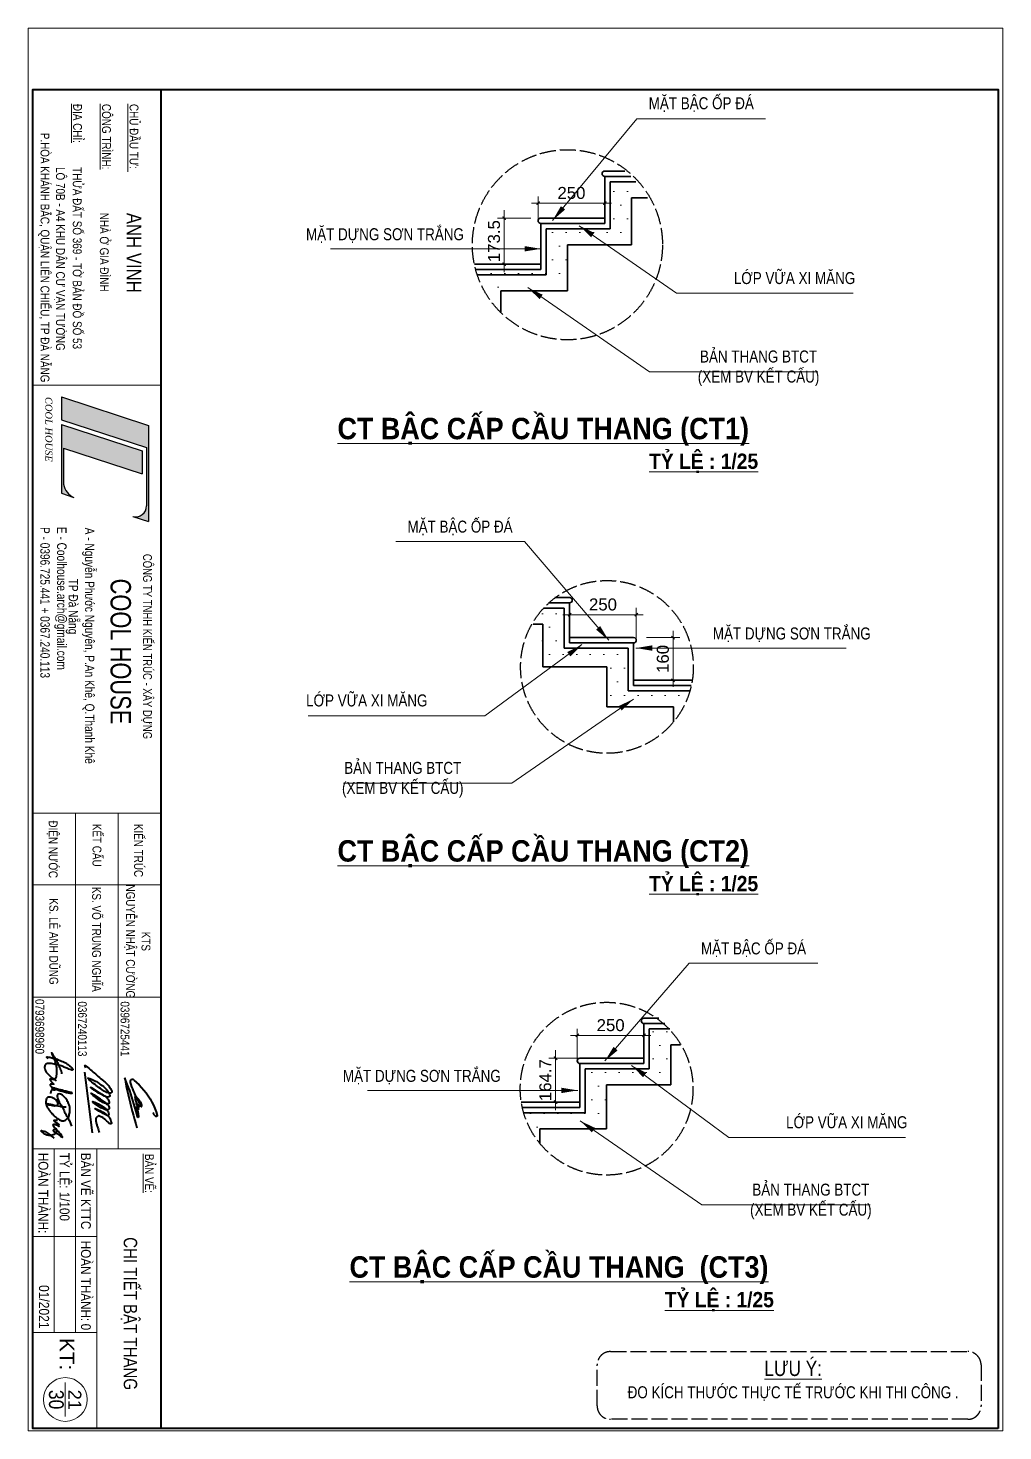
# Model space of a CAD drawing. Header units: inches. Extents: x 921646 to 2157952, y -92667 to 262089.
# Drawn here: x 2009736 to 2024350, y 18063 to 39087 of the extents above; entities that cross this region are included whole.
import ezdxf
from ezdxf.enums import TextEntityAlignment as Align

# ---------------------------------------------------------------- set-up
doc = ezdxf.new("R2010")
doc.units = ezdxf.units.IN
doc.header["$MEASUREMENT"] = 0
doc.linetypes.add('ACAD_ISO02W100', pattern=[15, 12, -3])
doc.layers.get('0').update_dxf_attribs({"lineweight": 9})
doc.layers.get('DEFPOINTS').update_dxf_attribs({"lineweight": 9})
for name, color, linetype, lineweight in [('01-WALL', 10, 'Continuous', 35), ('13 TRICH DAN', 134, 'Continuous', 9), ('13-VATDUNG', 104, 'Continuous', 13), ('15 TEXT', 134, 'Continuous', 15), ('16 TRICH CHI TIET', 100, 'ACAD_ISO02W100', 25), ('Cp Net Dam 0.25', 4, 'Continuous', 25), ('Cp Net Manh 0.15', 8, 'Continuous', 15), ('Cp Net Thep 0.40', 2, 'Continuous', 40), ('Cp Text 0.15', 3, 'Continuous', 15), ('dim', 252, 'Continuous', 9), ('HATCH', 244, 'Continuous', 0)]:
    doc.layers.add(name, color=color, linetype=linetype, lineweight=lineweight)
doc.layers.add('02-TEXT', color=7, linetype='Continuous')
doc.styles.add('C', font='VHARIAL.TTF')
doc.styles.add('CHU', font='arial.ttf')
doc.styles.add('IN', font='VHARIAL.TTF')
doc.styles.add('kt', font='VHELVCN.TTF')
doc.styles.add('Text', font='VKORIN.TTF')
doc.dimstyles.new('@20', dxfattribs={"dimtxt": 200, "dimasz": 100, "dimexe": 100, "dimexo": 0, "dimgap": 100, "dimtad": 1, "dimdec": 0, "dimlfac": 0.2, "dimzin": 9, "dimdsep": 46, "dimtxsty": 'CHU', "dimblk": 'ARCHTICK', "dimcen": 0.09, "dimdle": 100, "dimclrd": 251, "dimclre": 251, "dimclrt": 7, "dimadec": 0, "dimazin": 0, "dimtfac": 1, "dimtdec": 0, "dimtix": 1, "dimtofl": 0, "dimtmove": 2, "dimatfit": 3, "dimfxl": 500, "dimtolj": 1, "dimtzin": 0, "dimlwd": 13, "dimlwe": 13, "dimarcsym": 0})
doc.dimstyles.new('VJC25', dxfattribs={"dimtxt": 180, "dimasz": 120, "dimexe": 100, "dimexo": 0, "dimgap": 60, "dimtad": 1, "dimdec": 0, "dimlfac": 0.25, "dimzin": 9, "dimdsep": 46, "dimtxsty": 'CHU', "dimblk": 'ARCHTICK', "dimcen": 0.09, "dimdle": 100, "dimclrd": 251, "dimclre": 251, "dimclrt": 3, "dimadec": 0, "dimazin": 0, "dimtfac": 1, "dimtdec": 0, "dimtix": 1, "dimtmove": 2, "dimatfit": 3, "dimfxl": 400, "dimfxlon": 1, "dimtolj": 1, "dimtzin": 0, "dimlwd": 13, "dimlwe": 13, "dimarcsym": 0})

# ---------------------------------------------------------------- blocks, each defined once
blk = doc.blocks.new('_ArchTick')
at = {"layer": 'dim', "const_width": 0.15}
blk.add_lwpolyline([(0.2, 0.2), (-0.2, -0.2)], dxfattribs=at)
blk = doc.blocks.new('*D496')
at = {"layer": 'DEFPOINTS', "color": 0, "transparency": 16777216}
for p in [(2018969, 23991), (2017969, 23608), (2018969, 23648)]:
    blk.add_point(p, dxfattribs=at)
at = {"layer": 'dim', "color": 251, "lineweight": 13, "transparency": 16777216}
for p, q in [((2017869, 23991), (2019069, 23991)), ((2017969, 23608), (2017969, 24091)), ((2018969, 23648), (2018969, 24091))]:
    blk.add_line(p, q, dxfattribs=at)
at = {"layer": 'dim', "color": 251, "lineweight": 13, "transparency": 16777216, "xscale": 120, "yscale": 120, "zscale": 120, "rotation": 180}
blk.add_blockref('_ArchTick', (2017969, 23991), dxfattribs=at)
at = {"layer": 'dim', "color": 251, "lineweight": 13, "transparency": 16777216, "xscale": 120, "yscale": 120, "zscale": 120}
blk.add_blockref('_ArchTick', (2018969, 23991), dxfattribs=at)
at = {"layer": 'dim', "color": 3, "transparency": 16777216, "insert": (2018469, 24143), "char_height": 180, "attachment_point": 5, "style": 'CHU'}
blk.add_mtext('\\A1;250', dxfattribs=at)
blk = doc.blocks.new('*D497')
at = {"layer": 'DEFPOINTS', "color": 0, "transparency": 16777216}
for p in [(2018009, 23648), (2017643, 22992), (2018009, 22992)]:
    blk.add_point(p, dxfattribs=at)
at = {"layer": 'dim', "color": 251, "lineweight": 13, "transparency": 16777216}
for p, q in [((2017643, 23648), (2017643, 23768)), ((2018009, 23648), (2017543, 23648)), ((2017643, 23648), (2017643, 22992)), ((2018009, 22992), (2017543, 22992)), ((2017643, 22992), (2017643, 22872))]:
    blk.add_line(p, q, dxfattribs=at)
at = {"layer": 'dim', "color": 251, "lineweight": 13, "transparency": 16777216, "xscale": 120, "yscale": 120, "zscale": 120}
for p, rotation in [((2017643, 23648), 270), ((2017643, 22992), 90)]:
    blk.add_blockref('_ArchTick', p, dxfattribs=dict(at, rotation=rotation))
at = {"layer": 'dim', "color": 3, "transparency": 16777216, "insert": (2017491, 23320), "char_height": 180, "width": 380.01, "attachment_point": 5, "rotation": 90, "style": 'CHU'}
blk.add_mtext('\\A1;164.7', dxfattribs=at)
blk = doc.blocks.new('*D498')
at = {"layer": 'DEFPOINTS', "color": 0, "transparency": 16777216}
for p in [(2018381, 36463), (2017381, 36204), (2018381, 36240)]:
    blk.add_point(p, dxfattribs=at)
at = {"layer": 'dim', "color": 251, "lineweight": 13, "transparency": 16777216}
for p, q in [((2017281, 36463), (2018481, 36463)), ((2017381, 36204), (2017381, 36563)), ((2018381, 36240), (2018381, 36563))]:
    blk.add_line(p, q, dxfattribs=at)
at = {"layer": 'dim', "color": 251, "lineweight": 13, "transparency": 16777216, "xscale": 120, "yscale": 120, "zscale": 120, "rotation": 180}
blk.add_blockref('_ArchTick', (2017381, 36463), dxfattribs=at)
at = {"layer": 'dim', "color": 251, "lineweight": 13, "transparency": 16777216, "xscale": 120, "yscale": 120, "zscale": 120}
blk.add_blockref('_ArchTick', (2018381, 36463), dxfattribs=at)
at = {"layer": 'dim', "color": 3, "transparency": 16777216, "insert": (2017881, 36615), "char_height": 180, "attachment_point": 5, "style": 'CHU'}
blk.add_mtext('\\A1;250', dxfattribs=at)
blk = doc.blocks.new('*D499')
at = {"layer": 'DEFPOINTS', "color": 0, "transparency": 16777216}
for p in [(2016873, 36240), (2017421, 36240), (2017421, 35548)]:
    blk.add_point(p, dxfattribs=at)
at = {"layer": 'dim', "color": 251, "lineweight": 13, "transparency": 16777216}
for p, q in [((2017273, 36240), (2016773, 36240)), ((2016873, 36240), (2016873, 36360)), ((2016873, 35548), (2016873, 36240)), ((2017273, 35548), (2016773, 35548)), ((2016873, 35548), (2016873, 35428))]:
    blk.add_line(p, q, dxfattribs=at)
at = {"layer": 'dim', "color": 251, "lineweight": 13, "transparency": 16777216, "xscale": 120, "yscale": 120, "zscale": 120}
for p, rotation in [((2016873, 36240), 270), ((2016873, 35548), 90)]:
    blk.add_blockref('_ArchTick', p, dxfattribs=dict(at, rotation=rotation))
at = {"layer": 'dim', "color": 3, "transparency": 16777216, "insert": (2016721, 35894), "char_height": 180, "attachment_point": 5, "rotation": 90, "style": 'CHU'}
blk.add_mtext('\\A1;173.5', dxfattribs=at)
blk = doc.blocks.new('Khung Ht dep')
at = {"layer": 'HATCH'}
h = blk.add_hatch(color=256, dxfattribs=at)
h.dxf.hatch_style = 1
h.paths.add_polyline_path([(9412, 2369), (9878, 2369), (10440, 4098), (11626, 4098, -0.508984), (11842, 3821), (11946, 4142), (9989, 4142)])
h.paths.add_polyline_path([(9972, 2369), (11370, 2369), (11453, 2625, -0.262638), (11186, 2413), (10452, 2413), (10971, 4009), (10505, 4009)], flags=17)
for p, q in [((9173, 4392), (9173, 1792)), ((17870, 4392), (17870, 1792)), ((19329, 4392), (19329, 1792)), ((21612, 4392), (21612, 1792)), ((24693, 4392), (24693, 1792)), ((17870, 3525), (24693, 3525)), ((24693, 3092), (30380, 3092)), ((17870, 2658), (24693, 2658))]:
    blk.add_line(p, q)
at = {"ltscale": 100}
blk.add_line((29447, 2449), (30135, 2449), dxfattribs=at)
blk.add_circle((29791, 2449), 445, dxfattribs=at)
at = {"layer": 'Cp Net Dam 0.25'}
for p, q in [((9412, 2369), (9989, 4142)), ((9878, 2369), (10440, 4098)), ((9972, 2369), (10505, 4009)), ((9989, 4142), (11946, 4142)), ((10440, 4098), (11626, 4098)), ((10452, 2413), (10971, 4009)), ((10505, 4009), (10971, 4009)), ((11842, 3821), (11946, 4142)), ((11370, 2369), (11453, 2625)), ((9412, 2369), (9878, 2369)), ((9972, 2369), (11370, 2369)), ((10452, 2413), (11186, 2413))]:
    blk.add_line(p, q, dxfattribs=at)
for centre, radius, start, end in [((11633, 3881), 217, 344.0217, 91.9232), ((11131, 2756), 347, 278.9949, 337.8578)]:
    blk.add_arc(centre, radius, start, end, dxfattribs=at)
at = {"layer": 'Cp Net Thep 0.40', "color": 106}
blk.add_line((3162, 4392), (30380, 4392), dxfattribs=at)
at = {"layer": 'Cp Net Thep 0.40'}
for p, q in [((23878, 4271), (23946, 4297)), ((23946, 4297), (24016, 4319)), ((24016, 4319), (24019, 4320)), ((24019, 4320), (24021, 4320)), ((24021, 4320), (24024, 4319)), ((24024, 4319), (24027, 4318)), ((24024, 4275), (24029, 4283)), ((24027, 4318), (24030, 4317)), ((24029, 4283), (24033, 4291)), ((24030, 4317), (24032, 4315)), ((24032, 4315), (24034, 4313)), ((24033, 4291), (24037, 4299)), ((24034, 4313), (24036, 4310)), ((24036, 4310), (24037, 4308)), ((24037, 4308), (24037, 4305)), ((24037, 4305), (24038, 4302)), ((24038, 4302), (24037, 4299)), ((23395, 3950), (23448, 4000)), ((23448, 4000), (23503, 4048)), ((23503, 4048), (23560, 4093)), ((23560, 4093), (23620, 4135)), ((23620, 4135), (23682, 4174)), ((23682, 4174), (23746, 4209)), ((23746, 4209), (23811, 4242)), ((23785, 3996), (23767, 3989)), ((23803, 4003), (23785, 3996)), ((23822, 4008), (23803, 4003)), ((23811, 4242), (23878, 4271)), ((23822, 4008), (23819, 4007)), ((23825, 4008), (23822, 4008)), ((23827, 4008), (23825, 4008)), ((23830, 4006), (23827, 4008)), ((23832, 4005), (23830, 4006)), ((23834, 4002), (23832, 4005)), ((23835, 4000), (23834, 4002)), ((23834, 3991), (23835, 3994)), ((23836, 3997), (23835, 4000)), ((23835, 3994), (23836, 3997)), ((23959, 4230), (23967, 4233)), ((23967, 4233), (23976, 4236)), ((23976, 4236), (23984, 4240)), ((23984, 4240), (23991, 4245)), ((23991, 4245), (23999, 4250)), ((23999, 4250), (24006, 4255)), ((24006, 4255), (24012, 4262)), ((24012, 4262), (24019, 4268)), ((24019, 4268), (24024, 4275)), ((23288, 3823), (23286, 3813)), ((23286, 3813), (23287, 3803)), ((23287, 3803), (23290, 3793)), ((23292, 3833), (23288, 3823)), ((23290, 3793), (23295, 3785)), ((23297, 3842), (23292, 3833)), ((23295, 3785), (23302, 3777)), ((23297, 3842), (23345, 3897)), ((23302, 3777), (23310, 3771)), ((23310, 3771), (23319, 3767)), ((23381, 3709), (23315, 3683)), ((23319, 3767), (23329, 3765)), ((23329, 3765), (23339, 3765)), ((23339, 3765), (23349, 3767)), ((23345, 3897), (23395, 3950)), ((23349, 3767), (23391, 3781)), ((23447, 3734), (23381, 3709)), ((23391, 3781), (23432, 3797)), ((23422, 3690), (23507, 3708)), ((23432, 3797), (23473, 3813)), ((23513, 3758), (23447, 3734)), ((23473, 3813), (23514, 3830)), ((23507, 3708), (23593, 3727)), ((23580, 3781), (23513, 3758)), ((23514, 3830), (23555, 3847)), ((23555, 3847), (23595, 3865)), ((23647, 3804), (23580, 3781)), ((23593, 3727), (23678, 3747)), ((23595, 3865), (23635, 3884)), ((23634, 3876), (23633, 3874)), ((23633, 3874), (23634, 3872)), ((23635, 3879), (23634, 3877)), ((23634, 3877), (23634, 3876)), ((23634, 3872), (23634, 3871)), ((23634, 3871), (23635, 3869)), ((23635, 3884), (23641, 3887)), ((23641, 3887), (23635, 3879)), ((23635, 3869), (23636, 3868)), ((23636, 3868), (23637, 3867)), ((23637, 3867), (23639, 3866)), ((23639, 3866), (23640, 3866)), ((23640, 3866), (23642, 3866)), ((23641, 3887), (23675, 3903)), ((23646, 3894), (23641, 3887)), ((23642, 3866), (23660, 3867)), ((23642, 3866), (23644, 3866)), ((23659, 3909), (23646, 3894)), ((23714, 3825), (23647, 3804)), ((23672, 3923), (23659, 3909)), ((23660, 3867), (23678, 3869)), ((23686, 3936), (23672, 3923)), ((23675, 3903), (23714, 3923)), ((23678, 3869), (23696, 3872)), ((23678, 3747), (23763, 3768)), ((23701, 3949), (23686, 3936)), ((23696, 3872), (23714, 3877)), ((23717, 3960), (23701, 3949)), ((23714, 3923), (23753, 3944)), ((23714, 3877), (23731, 3882)), ((23782, 3846), (23714, 3825)), ((23733, 3971), (23717, 3960)), ((23731, 3882), (23748, 3889)), ((23750, 3980), (23733, 3971)), ((23748, 3889), (23765, 3896)), ((23767, 3989), (23750, 3980)), ((23753, 3944), (23792, 3965)), ((23763, 3768), (23848, 3789)), ((23765, 3896), (23772, 3900)), ((23769, 3896), (23768, 3895)), ((23768, 3895), (23768, 3893)), ((23768, 3893), (23768, 3892)), ((23768, 3892), (23768, 3891)), ((23768, 3891), (23769, 3890)), ((23772, 3900), (23769, 3896)), ((23769, 3890), (23769, 3889)), ((23769, 3889), (23770, 3888)), ((23770, 3888), (23772, 3887)), ((23772, 3900), (23781, 3905)), ((23773, 3902), (23772, 3900)), ((23772, 3887), (23773, 3887)), ((23778, 3908), (23773, 3902)), ((23773, 3887), (23774, 3887)), ((23774, 3887), (23775, 3887)), ((23775, 3887), (23777, 3887)), ((23777, 3887), (23787, 3891)), ((23783, 3913), (23778, 3908)), ((23781, 3905), (23797, 3914)), ((23849, 3866), (23782, 3846)), ((23787, 3919), (23783, 3913)), ((23793, 3924), (23787, 3919)), ((23787, 3891), (23798, 3895)), ((23792, 3965), (23830, 3987)), ((23798, 3929), (23793, 3924)), ((23797, 3914), (23812, 3924)), ((23803, 3934), (23798, 3929)), ((23798, 3895), (23808, 3899)), ((23809, 3938), (23803, 3934)), ((23808, 3899), (23818, 3904)), ((23815, 3943), (23809, 3938)), ((23812, 3924), (23826, 3936)), ((23821, 3947), (23815, 3943)), ((23818, 3904), (23828, 3908)), ((23827, 3951), (23821, 3947)), ((23826, 3936), (23840, 3948)), ((23834, 3954), (23827, 3951)), ((23828, 3908), (23839, 3913)), ((23830, 3987), (23832, 3989)), ((23832, 3989), (23834, 3991)), ((23835, 3955), (23834, 3954)), ((23836, 3955), (23835, 3955)), ((23837, 3956), (23836, 3955)), ((23838, 3955), (23837, 3956)), ((23838, 3900), (23837, 3899)), ((23837, 3899), (23837, 3898)), ((23837, 3898), (23837, 3897)), ((23837, 3897), (23837, 3897)), ((23837, 3897), (23837, 3896)), ((23837, 3896), (23838, 3895)), ((23839, 3955), (23838, 3955)), ((23843, 3904), (23838, 3900)), ((23838, 3900), (23838, 3900)), ((23838, 3895), (23839, 3894)), ((23838, 3895), (23838, 3895)), ((23840, 3954), (23839, 3955)), ((23839, 3913), (23849, 3918)), ((23839, 3894), (23840, 3894)), ((23841, 3953), (23840, 3954)), ((23840, 3948), (23841, 3949)), ((23840, 3894), (23841, 3894)), ((23841, 3952), (23841, 3953)), ((23841, 3951), (23841, 3952)), ((23841, 3950), (23841, 3951)), ((23841, 3949), (23841, 3950)), ((23841, 3894), (23857, 3900)), ((23841, 3894), (23842, 3894)), ((23847, 3908), (23843, 3904)), ((23852, 3912), (23847, 3908)), ((23848, 3789), (23933, 3811)), ((23849, 3918), (23859, 3923)), ((23917, 3885), (23849, 3866)), ((23857, 3916), (23852, 3912)), ((23862, 3920), (23857, 3916)), ((23857, 3900), (23874, 3906)), ((23859, 3923), (23869, 3928)), ((23867, 3924), (23862, 3920)), ((23872, 3928), (23867, 3924)), ((23869, 3928), (23878, 3934)), ((23877, 3931), (23872, 3928)), ((23874, 3906), (23891, 3911)), ((23882, 3935), (23877, 3931)), ((23878, 3934), (23888, 3939)), ((23887, 3938), (23882, 3935)), ((23892, 3942), (23887, 3938)), ((23888, 3939), (23898, 3945)), ((23891, 3911), (23908, 3916)), ((23898, 3945), (23892, 3942)), ((23908, 3916), (23926, 3920)), ((23985, 3903), (23917, 3885)), ((23926, 3920), (23943, 3924)), ((23933, 3811), (24017, 3834)), ((23943, 3924), (23960, 3927)), ((23960, 3927), (23978, 3930)), ((23978, 3930), (23996, 3932)), ((24054, 3920), (23985, 3903)), ((23996, 3932), (24013, 3934)), ((24013, 3934), (24031, 3935)), ((24017, 3834), (24102, 3857)), ((24031, 3935), (24049, 3936)), ((24049, 3936), (24051, 3936)), ((24051, 3936), (24052, 3935)), ((24052, 3935), (24054, 3935)), ((24054, 3935), (24055, 3933)), ((24055, 3921), (24054, 3920)), ((24055, 3933), (24057, 3932)), ((24056, 3923), (24055, 3921)), ((24057, 3925), (24056, 3923)), ((24057, 3932), (24057, 3930)), ((24057, 3930), (24058, 3928)), ((24058, 3926), (24057, 3925)), ((24058, 3928), (24058, 3926)), ((24102, 3857), (24186, 3882)), ((24186, 3882), (24270, 3907)), ((23315, 3683), (23250, 3657)), ((23250, 3657), (23336, 3673)), ((23336, 3673), (23422, 3690)), ((23140, 2839), (24368, 2993))]:
    blk.add_line(p, q, dxfattribs=at)
at = {"layer": 'Cp Net Thep 0.40', "color": 106, "flags": 128}
blk.add_lwpolyline([(30380, 21415), (30380, 1792), (3162, 1792), (3162, 21415)], close=True, dxfattribs=at)
at = {"layer": 'Cp Net Thep 0.40'}
for points, knots in [([(23048, 2865), (23027, 2855), (22967, 2827), (23089, 2961), (23141, 3026), (23235, 3131), (23301, 3212), (23365, 3283), (23407, 3328), (23451, 3358), (23487, 3381), (23521, 3395), (23561, 3395), (23568, 3339), (23546, 3285), (23502, 3202), (23420, 3102), (23362, 3014), (23226, 2858), (23293, 3025), (23338, 3094), (23401, 3184), (23458, 3266), (23532, 3317), (23579, 3355), (23637, 3358), (23649, 3299), (23615, 3216), (23554, 3120), (23507, 3035), (23410, 2909), (23518, 3089), (23577, 3172), (23623, 3262), (23682, 3316), (23722, 3336), (23757, 3349), (23789, 3323), (23776, 3272), (23749, 3197), (23690, 3105), (23495, 2886), (23657, 3127), (23724, 3218), (23777, 3295), (23829, 3335), (23885, 3357), (23912, 3305), (23897, 3260), (23876, 3200), (23828, 3122), (23678, 2900), (23820, 3214), (23906, 3293), (23963, 3333), (24034, 3335), (23994, 3240), (23959, 3185), (23849, 2992), (23925, 3183), (23976, 3254), (24039, 3333), (24101, 3366), (24142, 3383), (24187, 3393), (24190, 3353), (24150, 3318), (24111, 3267), (24064, 3217), (24041, 3171), (24013, 3123), (24050, 3090), (24084, 3061), (24143, 3072), (24204, 3086), (24264, 3106), (24315, 3128), (24348, 3136), (24364, 3141)], [0, 0, 0, 0, 51.710473, 147.461102, 304.551356, 404.767039, 546.940695, 624.788455, 689.478259, 731.080875, 784.561777, 815.459374, 843.390665, 888.114665, 947.720955, 1025.419846, 1169.483132, 1311.324045, 1427.165376, 1532.24979, 1636.747447, 1723.463988, 1850.957465, 1937.328975, 1988.752564, 2035.817621, 2074.578669, 2138.526707, 2310.868321, 2393.623073, 2474.71882, 2623.349347, 2707.399684, 2840.695322, 2906.201923, 2943.287014, 2977.221315, 3009.00854, 3044.265978, 3119.745514, 3247.13431, 3428.959357, 3621.362754, 3725.903667, 3830.193707, 3882.172824, 3930.050327, 3980.285684, 4014.172464, 4073.273477, 4165.999081, 4325.177942, 4566.136162, 4687.47574, 4728.64301, 4781.585804, 4834.609694, 4950.479045, 5086.399486, 5189.656801, 5331.497266, 5415.50268, 5481.733535, 5534.311929, 5562.397061, 5589.820556, 5622.057586, 5719.025691, 5783.787922, 5823.887591, 5879.16188, 5920.709372, 5954.25218, 6012.052625, 6082.250546, 6148.662441, 6199.929772, 6249.335308, 6249.335308, 6249.335308, 6249.335308]), ([(22867, 2100), (22864, 2097), (22858, 2090), (22847, 2081), (22839, 2075), (22827, 2069), (22829, 2088), (22829, 2106), (22833, 2132), (22838, 2164), (22853, 2205), (22868, 2269), (22905, 2354), (22938, 2448), (22993, 2518), (23032, 2569), (23062, 2593), (23087, 2604), (23098, 2587), (23086, 2543), (23057, 2485), (23023, 2402), (22993, 2317), (22978, 2236), (22962, 2172), (22963, 2126), (22957, 2089), (22970, 2064), (22977, 2039), (23005, 2035), (23033, 2026), (23069, 2031), (23134, 2049), (23191, 2119), (23259, 2174), (23273, 2227), (23264, 2262), (23221, 2268), (23168, 2282), (23096, 2278), (23019, 2274), (22922, 2245), (22868, 2227), (22721, 2158), (22812, 2211), (22876, 2258), (22984, 2308), (23068, 2353), (23137, 2368), (23173, 2375)], [0, 0, 0, 0, 13.195619, 28.067532, 40.387153, 47.476101, 58.9671, 78.072193, 111.927883, 133.823251, 175.228045, 243.170918, 332.158683, 452.221605, 537.075219, 601.082379, 639.224936, 658.085394, 668.241482, 690.301471, 787.641594, 866.303336, 957.879981, 1058.626494, 1113.601905, 1154.367944, 1197.553444, 1218.470011, 1241.195908, 1268.27687, 1293.377523, 1329.913768, 1376.025481, 1492.001749, 1592.984356, 1625.868514, 1653.4531, 1687.775156, 1742.133602, 1823.505494, 1897.55924, 1978.965745, 2101.574383, 2188.932234, 2200.956226, 2378.325866, 2453.964839, 2553.606175, 2663.097111, 2663.097111, 2663.097111, 2663.097111]), ([(23318, 2270), (23312, 2263), (23294, 2241), (23284, 2203), (23279, 2167), (23277, 2149), (23281, 2133), (23296, 2142), (23310, 2150), (23328, 2162), (23346, 2182), (23363, 2193), (23384, 2226), (23383, 2190), (23384, 2173), (23382, 2153), (23387, 2140), (23402, 2140), (23417, 2153), (23444, 2168), (23480, 2238), (23514, 2330), (23543, 2455), (23561, 2511), (23566, 2613), (23546, 2546), (23539, 2496), (23507, 2400), (23493, 2310), (23464, 2230), (23453, 2195), (23450, 2166), (23466, 2198), (23477, 2210), (23486, 2229), (23507, 2244), (23500, 2220), (23499, 2205), (23499, 2187), (23497, 2166), (23524, 2165), (23543, 2149), (23563, 2149), (23573, 2149)], [0, 0, 0, 0, 26.407278, 83.542263, 114.557292, 134.094803, 142.102859, 153.635787, 172.54052, 194.993385, 219.064193, 248.1547, 270.915111, 288.901392, 318.971016, 336.948775, 345.260726, 356.167164, 375.249038, 405.052406, 444.709346, 604.36234, 713.243198, 797.769891, 850.740331, 877.165884, 947.835109, 1033.18455, 1164.79583, 1225.648147, 1282.282785, 1284.827302, 1303.35697, 1333.459371, 1357.161168, 1370.367698, 1383.615977, 1406.029269, 1424.40626, 1439.160992, 1459.190605, 1487.209139, 1516.083468, 1516.083468, 1516.083468, 1516.083468]), ([(23849, 2468), (23848, 2450), (23846, 2407), (23834, 2311), (23813, 2221), (23790, 2129), (23790, 2102), (23779, 2066), (23796, 2089), (23797, 2116), (23811, 2165), (23821, 2217), (23816, 2260), (23808, 2296), (23773, 2305), (23740, 2290), (23708, 2271), (23685, 2239), (23666, 2207), (23647, 2169), (23642, 2131), (23641, 2089), (23672, 2065), (23714, 2055), (23764, 2055), (23824, 2060), (23872, 2101), (23939, 2137), (23995, 2199), (24064, 2256), (24094, 2318), (24131, 2370), (24129, 2425), (24098, 2479), (24041, 2526), (23950, 2540), (23849, 2547), (23756, 2509), (23674, 2467), (23619, 2409), (23577, 2360), (23572, 2282), (23671, 2285), (23744, 2327), (23825, 2373), (23906, 2422), (23990, 2450), (24061, 2499), (24127, 2535), (24185, 2560), (24221, 2571), (24232, 2574)], [0, 0, 0, 0, 56.382115, 126.371781, 290.429567, 345.042978, 388.331159, 402.812357, 412.95854, 446.446507, 498.45499, 556.956879, 605.198074, 631.136176, 658.44799, 699.558755, 736.098491, 770.286992, 814.997954, 849.236833, 896.182136, 930.171878, 966.094488, 1003.277065, 1060.292638, 1114.454223, 1179.656623, 1242.127489, 1341.032841, 1427.878598, 1508.614689, 1546.863637, 1614.569899, 1659.230534, 1732.047856, 1825.694893, 1931.818664, 2030.794185, 2122.24595, 2205.45075, 2267.989042, 2319.690373, 2390.946317, 2490.466257, 2591.541033, 2666.186819, 2775.547166, 2850.773912, 2924.987818, 3002.149058, 3037.826421, 3037.826421, 3037.826421, 3037.826421]), ([(24118, 2293), (24118, 2278), (24118, 2256), (24119, 2204), (24154, 2243), (24167, 2275), (24181, 2302), (24213, 2330), (24174, 2280), (24204, 2261), (24217, 2289), (24227, 2301), (24241, 2332), (24225, 2311), (24221, 2295), (24210, 2270), (24206, 2241), (24200, 2218), (24208, 2192), (24233, 2209), (24261, 2227), (24281, 2251), (24310, 2289), (24304, 2248), (24309, 2230), (24308, 2204), (24330, 2202), (24346, 2219), (24364, 2244), (24386, 2279), (24409, 2317), (24435, 2351), (24452, 2369), (24463, 2400), (24426, 2377), (24404, 2361), (24373, 2334), (24348, 2318), (24337, 2296), (24338, 2272), (24359, 2260), (24382, 2246), (24403, 2218), (24419, 2178), (24427, 2136), (24422, 2093), (24409, 2054), (24388, 2017), (24359, 1988), (24349, 1958), (24321, 1956), (24333, 1989), (24339, 2018), (24355, 2062), (24380, 2104), (24409, 2138), (24442, 2178), (24461, 2206), (24475, 2226)], [0, 0, 0, 0, 50.939403, 76.354963, 108.065557, 148.865754, 195.223711, 204.727523, 250.89264, 261.806989, 290.897027, 311.535171, 331.987888, 343.220508, 366.940765, 390.794433, 420.92424, 452.558432, 468.406064, 479.882438, 525.579601, 572.000511, 593.932623, 619.737879, 646.259923, 665.383245, 681.327226, 699.021732, 732.034368, 776.102594, 821.727815, 865.557545, 897.588151, 913.164859, 930.334687, 984.118384, 1021.783966, 1048.983309, 1069.640366, 1094.648763, 1110.765692, 1136.712801, 1176.107308, 1212.717527, 1267.039898, 1302.177495, 1339.941354, 1390.949997, 1427.119215, 1464.273112, 1473.856247, 1496.44566, 1534.430774, 1579.520005, 1629.757525, 1682.283947, 1712.727011, 1785.309544, 1785.309544, 1785.309544, 1785.309544])]:
    blk.add_open_spline(points, degree=3, knots=knots, dxfattribs=at)
at = {"layer": 'Cp Text 0.15', "color": 7}
for p, q in [((26480, 1792), (26480, 3092)), ((28430, 3092), (28430, 1792)), ((24693, 2659), (28430, 2659)), ((24693, 2226), (28430, 2226))]:
    blk.add_line(p, q, dxfattribs=at)
at = {"layer": 'DEFPOINTS', "ltscale": 100}
blk.add_lwpolyline([(30430, 1692), (30430, 21515), (1912, 21515), (1912, 1692)], close=True, dxfattribs=at)
at = {"ltscale": 100, "style": 'IN', "width": 0.85}
blk.add_text('30', height=300, dxfattribs=at).set_placement((29991, 2117, -32416), align=Align.RIGHT)
at = {"layer": 'Cp Net Manh 0.15', "insert": (9412, 2185), "char_height": 140.72, "width": 1957.54, "attachment_point": 1, "rotation": 359.9996, "style": 'kt'}
blk.add_mtext('\\pxqd;{\\fTimes New Roman|b0|i1|c0|p18;COOL HOUSE}', dxfattribs=at)
at = {"layer": 'Cp Text 0.15', "color": 7, "ltscale": 100, "style": 'IN'}
for s, height, width, p in [('%%ub¶n vÏ:', 180, 0.8, (24799, 4069)), ('ANH VINH', 304.2, 0.8, (5669, 3694, -32416)), ('KIÕN TRóC', 180, 0.8, (18088, 3849)), ('%%uchñ ®Çu t\xad: ', 180, 0.8, (3455, 3756)), ('%%Uc«ng tr×nh:', 180, 0.8, (3455, 3196)), ('nhµ ë gia ®×nh', 180, 0.8, (5667, 3152, -32416)), ('KÕT CÊU', 180, 0.8, (18088, 3003)), ('b¶n vÏ KTTC', 200, 0.85, (24776, 2768)), ('HOµN THµNH:', 200, 0.85, (26564, 2768)), ('%%U®Þa chØ:', 180, 0.8, (3455, 2609)), ('thöa ®Êt sè 369 - tê b¶n ®å sè 53', 180, 0.8, (4741, 2602, -32416)), ('tû lÖ: 1/100', 200, 0.85, (24776, 2335)), ('l« 70b - a4 khu d©n c\xad v¹n t\xadêng ', 180, 0.8, (4738, 2260, -32416)), ('§IÖN N¦íC', 180, 0.8, (18020, 2113)), ('p.hßa kh¸nh b¾c, quËn liªn chiÓu, tp ®µ n½ng', 180, 0.8, (4041, 1946, -32416)), ('hoµn thµnh:', 200, 0.85, (24776, 1902))]:
    blk.add_text(s, height=height, dxfattribs=dict(at, width=width)).set_placement(p)
at = {"layer": 'Cp Text 0.15', "color": 8, "style": 'Text', "width": 0.8}
for s, height, p in [('COÂNG TY TNHH KIEÁN TRUÙC - XAÂY DÖÏNG', 180.23, (12602, 4030)), ('COOL HOUSE', 415.3, (13104, 3369)), ('A - Nguyeãn Phöôùc Nguyeân, P.An Kheâ, Q.Thanh Kheâ', 192.25, (12069, 2849)), ('TP Ñaø Naüng', 192.25, (13105, 2516)), ('E - Coolhouse.arch@gmail.com', 192.25, (12052, 2282)), ('P - 0396.725.441 + 0367.240.113', 192.25, (12055, 1941))]:
    blk.add_text(s, height=height, dxfattribs=at).set_placement(p)
at = {"layer": 'Cp Text 0.15', "color": 7, "ltscale": 100, "style": 'IN', "width": 0.8}
for s, p in [('kts', (20478, 3999)), ('NGUYÔN NHËT C¦êNG', (20478, 3685)), ('0396725441', (22258, 3573)), ('ks. Vâ TRUNG NGHÜA', (20436, 2995)), ('0367240113', (22258, 2706)), ('ks. L£ ANH DòNG', (20481, 2124)), ('0793698960', (22210, 1840))]:
    blk.add_text(s, height=180, dxfattribs=at).set_placement(p, align=Align.CENTER)
at = {"layer": 'Cp Text 0.15', "color": 7, "ltscale": 100, "style": 'IN', "width": 0.85}
for s, height, p in [('0', 200, (28382, 2768)), ('01/2021', 206.1, (28349, 1914))]:
    blk.add_text(s, height=height, dxfattribs=at).set_placement(p, align=Align.RIGHT)
at = {"layer": 'Cp Text 0.15', "color": 7, "ltscale": 100, "style": 'IN'}
blk.add_text('Kt:', height=300, dxfattribs=at).set_placement((28868, 2335), align=Align.CENTER)
blk = doc.blocks.new('*D500')
at = {"layer": 'DEFPOINTS', "color": 0, "transparency": 16777216}
for p in [(2017854, 30296), (2017854, 29953), (2018854, 29913)]:
    blk.add_point(p, dxfattribs=at)
at = {"layer": 'dim', "color": 251, "lineweight": 13, "transparency": 16777216}
for p, q in [((2018954, 30296), (2017754, 30296)), ((2017854, 29953), (2017854, 30396)), ((2018854, 29913), (2018854, 30396))]:
    blk.add_line(p, q, dxfattribs=at)
at = {"layer": 'dim', "color": 251, "lineweight": 13, "transparency": 16777216, "xscale": 120, "yscale": 120, "zscale": 120, "rotation": 180}
blk.add_blockref('_ArchTick', (2017854, 30296), dxfattribs=at)
at = {"layer": 'dim', "color": 251, "lineweight": 13, "transparency": 16777216, "xscale": 120, "yscale": 120, "zscale": 120}
blk.add_blockref('_ArchTick', (2018854, 30296), dxfattribs=at)
at = {"layer": 'dim', "color": 3, "transparency": 16777216, "insert": (2018354, 30448), "char_height": 180, "attachment_point": 5, "style": 'CHU'}
blk.add_mtext('\\A1;250', dxfattribs=at)
blk = doc.blocks.new('*D501')
at = {"layer": 'DEFPOINTS', "color": 0, "transparency": 16777216}
for p in [(2018814, 29953), (2018814, 29313), (2019404, 29313)]:
    blk.add_point(p, dxfattribs=at)
at = {"layer": 'dim', "color": 251, "lineweight": 13, "transparency": 16777216}
for p, q in [((2019004, 29953), (2019504, 29953)), ((2019404, 30053), (2019404, 29213)), ((2019004, 29313), (2019504, 29313))]:
    blk.add_line(p, q, dxfattribs=at)
at = {"layer": 'dim', "color": 251, "lineweight": 13, "transparency": 16777216, "xscale": 120, "yscale": 120, "zscale": 120}
for p, rotation in [((2019404, 29953), 90), ((2019404, 29313), 270)]:
    blk.add_blockref('_ArchTick', p, dxfattribs=dict(at, rotation=rotation))
at = {"layer": 'dim', "color": 3, "transparency": 16777216, "insert": (2019252, 29633), "char_height": 180, "attachment_point": 5, "rotation": 90, "style": 'CHU'}
blk.add_mtext('\\A1;160', dxfattribs=at)

msp = doc.modelspace()

# ---------------------------------------------------------------- hatches: boundary and pattern name
at = {"layer": '13-VATDUNG'}
h = msp.add_hatch(dxfattribs=at)
h.set_pattern_fill('DOTS', color=256, scale=3270.893964, style=0)
h.set_pattern_definition([(0, (-6110927.3, -52688.08), (102.2154364, 204.430873), [0, -204.430873])])
h.paths.add_polyline_path([(2018413.7, 29513), (2017413.7, 29513), (2017413.7, 30113), (2017266.6, 30113, -0.0561021), (2017428.7, 30353), (2017733.7, 30353), (2017733.7, 29753), (2018733.7, 29753), (2018733.7, 29153), (2019657.3, 29153, -0.1019306), (2019413.7, 28690.8), (2019413.7, 28913), (2018413.7, 28913)])
at = {"layer": 'HATCH'}
h = msp.add_hatch(dxfattribs=at)
h.set_pattern_fill('DOTS', color=256, scale=3270.893964, style=0)
h.set_pattern_definition([(0, (-6094321.11, -46361.51), (102.2154364, 204.430873), [0, -204.430873])])
h.paths.add_polyline_path([(2017821.1, 35839.6), (2018821.1, 35839.6), (2018821.1, 36439.6), (2018968.2, 36439.6, 0.0561021), (2018806.1, 36679.6), (2018501.1, 36679.6), (2018501.1, 36079.6), (2017501.1, 36079.6), (2017501.1, 35479.6), (2016577.5, 35479.6, 0.1019306), (2016821.1, 35017.4), (2016821.1, 35239.6), (2017821.1, 35239.6)])
h = msp.add_hatch(dxfattribs=at)
h.set_pattern_fill('DOTS', color=256, scale=3270.893964, style=0)
h.set_pattern_definition([(0, (-6093733.41, -58953.01), (102.2154364, 204.430873), [0, -204.430873])])
h.paths.add_polyline_path([(2018408.8, 23248.1), (2019408.8, 23248.1), (2019408.8, 23848.1), (2019555.9, 23848.1, 0.0561021), (2019393.8, 24088.1), (2019088.8, 24088.1), (2019088.8, 23488.1), (2018088.8, 23488.1), (2018088.8, 22888.1), (2017165.2, 22888.1, 0.1019306), (2017408.8, 22425.9), (2017408.8, 22648.1), (2018408.8, 22648.1)])

# ---------------------------------------------------------------- linework, layer by layer
at = {"layer": '01-WALL'}
for p, q in [((2018381.1, 36943.6), (2018681.6, 36943.6)), ((2018381.1, 36159.6), (2018381.1, 36863.6)), ((2018381.1, 36863.6), (2018771.7, 36863.6)), ((2018461.1, 36079.6), (2018461.1, 36783.6)), ((2018461.1, 36783.6), (2018848.2, 36783.6)), ((2018781.1, 35839.6), (2018781.1, 36543.6)), ((2018781.1, 36543.6), (2019019.7, 36543.6)), ((2017421.1, 36239.6), (2018381.1, 36239.6)), ((2017421.1, 35467.6), (2017421.1, 36159.6)), ((2017421.1, 36159.6), (2018381.1, 36159.6)), ((2017501.1, 35387.6), (2017501.1, 36079.6)), ((2017501.1, 36079.6), (2018461.1, 36079.6)), ((2017821.1, 35147.6), (2017821.1, 35839.6)), ((2017821.1, 35839.6), (2018781.1, 35839.6)), ((2016429.1, 35547.6), (2017421.1, 35547.6)), ((2016449.1, 35467.6), (2017421.1, 35467.6)), ((2016474, 35387.6), (2017501.1, 35387.6)), ((2016821.1, 34836.7), (2016821.1, 35147.6)), ((2016821.1, 35147.6), (2017821.1, 35147.6)), ((2017853.7, 30553), (2017631.6, 30553)), ((2017773.7, 30393), (2017468.7, 30393)), ((2017853.7, 30473), (2017542.9, 30473)), ((2017773.7, 29793), (2017773.7, 30393)), ((2017853.7, 29873), (2017853.7, 30473)), ((2017453.7, 30153), (2017306.6, 30153)), ((2017453.7, 29513), (2017453.7, 30153)), ((2018813.7, 29953), (2017853.7, 29953)), ((2018813.7, 29873), (2017853.7, 29873)), ((2018813.7, 29233), (2018813.7, 29873)), ((2018733.7, 29793), (2017773.7, 29793)), ((2018733.7, 29153), (2018733.7, 29793)), ((2018413.7, 29513), (2017453.7, 29513)), ((2018413.7, 28913), (2018413.7, 29513)), ((2019692.8, 29313), (2018813.7, 29313)), ((2019677.7, 29233), (2018813.7, 29233)), ((2019657.3, 29153), (2018733.7, 29153)), ((2019413.7, 28913), (2018413.7, 28913)), ((2019413.7, 28690.8), (2019413.7, 28913)), ((2018968.8, 24248.1), (2019190.9, 24248.1)), ((2018968.8, 23568.1), (2018968.8, 24168.1)), ((2018968.8, 24168.1), (2019279.6, 24168.1)), ((2019048.8, 23488.1), (2019048.8, 24088.1)), ((2019048.8, 24088.1), (2019353.8, 24088.1)), ((2019368.8, 23248.1), (2019368.8, 23848.1)), ((2019368.8, 23848.1), (2019515.9, 23848.1)), ((2018008.8, 23648.1), (2018968.8, 23648.1)), ((2018008.8, 22912.1), (2018008.8, 23568.1)), ((2018008.8, 23568.1), (2018968.8, 23568.1)), ((2018088.8, 22832.1), (2018088.8, 23488.1)), ((2018088.8, 23488.1), (2019048.8, 23488.1)), ((2018408.8, 22592.1), (2018408.8, 23248.1)), ((2018408.8, 23248.1), (2019368.8, 23248.1)), ((2017129.7, 22992.1), (2018008.8, 22992.1)), ((2017144.8, 22912.1), (2018008.8, 22912.1)), ((2017165.2, 22832.1), (2018088.8, 22832.1)), ((2017408.8, 22369.9), (2017408.8, 22592.1)), ((2017408.8, 22592.1), (2018408.8, 22592.1))]:
    msp.add_line(p, q, dxfattribs=at)
for centre, start, end in [((2018381.1, 36903.6), 90, 270), ((2017421.1, 36199.6), 90, 270), ((2017853.7, 30513), 270, 90), ((2018813.7, 29913), 270, 90), ((2018968.8, 24208.1), 90, 270), ((2018008.8, 23608.1), 90, 270)]:
    msp.add_arc(centre, 40, start, end, dxfattribs=at)
at = {"layer": '16 TRICH CHI TIET', "ltscale": 20}
msp.add_lwpolyline([(2018466.6, 19252.1), (2023822.1, 19252.1, -0.4142136), (2024022.1, 19052.1), (2024022.1, 18437.2, -0.4142136), (2023822.1, 18237.2), (2018466.6, 18237.2, -0.4142136), (2018266.6, 18437.2), (2018266.6, 19052.1, -0.4142136)], format="xyb", close=True, dxfattribs=at)
for centre, radius in [((2017821.1, 35839.6), 1424.7), ((2018413.7, 29513), 1294.6), ((2018408.8, 23192.1), 1294.6)]:
    msp.add_circle(centre, radius, dxfattribs=at)

# ---------------------------------------------------------------- block references
at = {"layer": 'Cp Net Manh 0.15', "xscale": 0.737236949663151, "yscale": 0.737236949663151, "zscale": 0.737236949663151, "rotation": 270}
msp.add_blockref('Khung Ht dep', (2008488.4, 40497.2), dxfattribs=at)

# ---------------------------------------------------------------- texts
at = {"layer": '02-TEXT', "style": 'C'}
msp.add_text('21', height=194.4, rotation=270, dxfattribs=at).set_placement((2010340.2, 18529.3, -2150.8), align=Align.CENTER)
at = {"layer": '13 TRICH DAN', "char_height": 180, "attachment_point": 2, "style": 'IN'}
for s, insert in [('{\\fArial|b0|i0|c0|p34;\\W0.8;MẶT BẬC ỐP ĐÁ}', (2019827.6, 38050.6)), ('{\\fArial|b0|i0|c0|p34;\\W0.8;MẶT DỰNG SƠN TRẮNG}', (2015085.8, 36087.5)), ('{\\fArial|b0|i0|c0|p34;\\W0.8;LỚP VỮA XI MĂNG}', (2021225.3, 35430.8)), ('{\\fArial|b0|i0|c0|p34;\\W0.8;BẢN THANG BTCT\\P(XEM BV KẾT CẤU)}', (2020686.3, 34255)), ('{\\fArial|b0|i0|c0|p34;\\W0.8;MẶT BẬC ỐP ĐÁ}', (2016211.2, 31705.6)), ('{\\fArial|b0|i0|c0|p34;\\W0.8;MẶT DỰNG SƠN TRẮNG}', (2021183.9, 30104.1)), ('{\\fArial|b0|i0|c0|p34;\\W0.8;LỚP VỮA XI MĂNG}', (2014813.5, 29100.6)), ('{\\fArial|b0|i0|c0|p34;\\W0.8;BẢN THANG BTCT\\P(XEM BV KẾT CẤU)}', (2015352.5, 28090)), ('{\\fArial|b0|i0|c0|p34;\\W0.8;MẶT BẬC ỐP ĐÁ}', (2020611.3, 25384.7)), ('{\\fArial|b0|i0|c0|p34;\\W0.8;MẶT DỰNG SƠN TRẮNG}', (2015638.6, 23474.6)), ('{\\fArial|b0|i0|c0|p34;\\W0.8;LỚP VỮA XI MĂNG}', (2022009, 22779.6)), ('{\\fArial|b0|i0|c0|p34;\\W0.8;BẢN THANG BTCT\\P(XEM BV KẾT CẤU)}', (2021470, 21769.1)), ('{\\fArial|b0|i0|c0|p34;\\H1.2778x;\\W0.8;\\LLƯU Ý:\\H0.78261x;\\P\\lĐO KÍCH THƯỚC THỰC TẾ TRƯỚC KHI THI CÔNG .}', (2021204.9, 19115.8))]:
    msp.add_mtext(s, dxfattribs=dict(at, insert=insert))
at = {"layer": '13 TRICH DAN', "insert": (2011371.1, 19820.9), "char_height": 201.6, "attachment_point": 2, "rotation": 270, "style": 'IN'}
msp.add_mtext('{\\fArial|b0|i0|c0|p34;\\W0.8;CHI TIẾT BẬT THANG}', dxfattribs=at)
at = {"layer": '15 TEXT', "char_height": 330.383, "width": 11023.696, "attachment_point": 2, "style": 'IN'}
for s, insert in [('{\\fArial|b1|i0|c0|p34;\\H0.97222x;\\W0.9;\\LCT BẬC CẤP CẦU THANG (CT1)\\H1.0286x;\\P\\H0.69444x;\\l                            ^I^I                              \\LTỶ LỆ : 1/25}', (2017458.6, 33246.1)), ('{\\fArial|b1|i0|c0|p34;\\H0.97222x;\\W0.9;\\LCT BẬC CẤP CẦU THANG (CT2)\\H1.0286x;\\P\\H0.69444x;\\l                            ^I^I                              \\LTỶ LỆ : 1/25}', (2017458.6, 26916.5)), ('{\\fArial|b1|i0|c0|p34;\\H0.97222x;\\W0.9;\\LCT BẬC CẤP CẦU THANG  (CT3)\\H1.0286x;\\P\\H0.69444x;\\l                            ^I^I                              \\LTỶ LỆ : 1/25}', (2017694.3, 20680.6))]:
    msp.add_mtext(s, dxfattribs=dict(at, insert=insert))

# ---------------------------------------------------------------- dimensions: what is measured, and where the dimension line sits
at = {"layer": 'dim'}
for base, p1, p2, picture, middle in [((2018381.1, 36462.6), (2017381.3, 36203.6), (2018381.1, 36239.6), '*D498', (2017881.2, 36614.5)), ((2018968.8, 23991.2), (2017968.8, 23608.1), (2018968.8, 23648.1), '*D496', (2018468.8, 24143.1))]:
    dim = msp.add_linear_dim(base=base, p1=p1, p2=p2, dimstyle='VJC25', dxfattribs=at)
    dim.commit()
    dim.dimension.update_dxf_attribs({"geometry": picture, "text_midpoint": middle})
for base, p1, p2, text, picture, middle in [((2016873.1, 36239.6), (2017421.1, 35547.6), (2017421.1, 36239.6), '173.5', '*D499', (2016721.2, 35893.6)), ((2017643.1, 22992.1), (2018008.8, 23648.1), (2018008.8, 22992.1), '164.7', '*D497', (2017491.2, 23320.1))]:
    dim = msp.add_linear_dim(base=base, p1=p1, p2=p2, angle=90, text=text, dimstyle='VJC25', dxfattribs=at)
    dim.commit()
    dim.dimension.update_dxf_attribs({"geometry": picture, "text_midpoint": middle})
for base, p1, p2, angle, picture, middle in [((2017853.7, 30296.1), (2018853.7, 29913), (2017853.7, 29953), 180, '*D500', (2018353.7, 30448)), ((2019403.8, 29313), (2018813.7, 29953), (2018813.7, 29313), 90, '*D501', (2019251.9, 29633))]:
    dim = msp.add_linear_dim(base=base, p1=p1, p2=p2, angle=angle, dimstyle='VJC25', dxfattribs=at)
    dim.commit()
    dim.dimension.update_dxf_attribs({"geometry": picture, "text_midpoint": middle})

# ---------------------------------------------------------------- leaders
at = {"layer": '13 TRICH DAN'}
for points in [[(2017599.2, 36205.2), (2018860.8, 37724.8), (2020790.6, 37724.8)], [(2017999.3, 36124.9), (2019454.8, 35112.3), (2022104.2, 35112.3)], [(2017422.4, 35779.2), (2014271.5, 35779.2)], [(2017226.6, 35196.7), (2019050.5, 33936.8), (2021574.3, 33936.8)], [(2018439.6, 29912.2), (2017178, 31391.8), (2015248.2, 31391.8)], [(2018039.5, 29846.7), (2016584.1, 28782.1), (2013934.6, 28782.1)], [(2018847.3, 29795.8), (2021998.2, 29795.8)], [(2018812.2, 29031.7), (2016988.3, 27771.8), (2014464.5, 27771.8)], [(2018382.9, 23607.2), (2019644.5, 25070.9), (2021574.3, 25070.9)], [(2018783, 23541.8), (2020238.5, 22461.2), (2022887.9, 22461.2)], [(2017975.2, 23166.3), (2014824.3, 23166.3)], [(2018010.3, 22710.7), (2019834.2, 21450.9), (2022358, 21450.9)]]:
    msp.add_leader(points, dimstyle='@20', override={"dimscale": 0.244292, "dimasz": 1000, "dimtad": 0}, dxfattribs=at)

doc.saveas('drawing.dxf')
